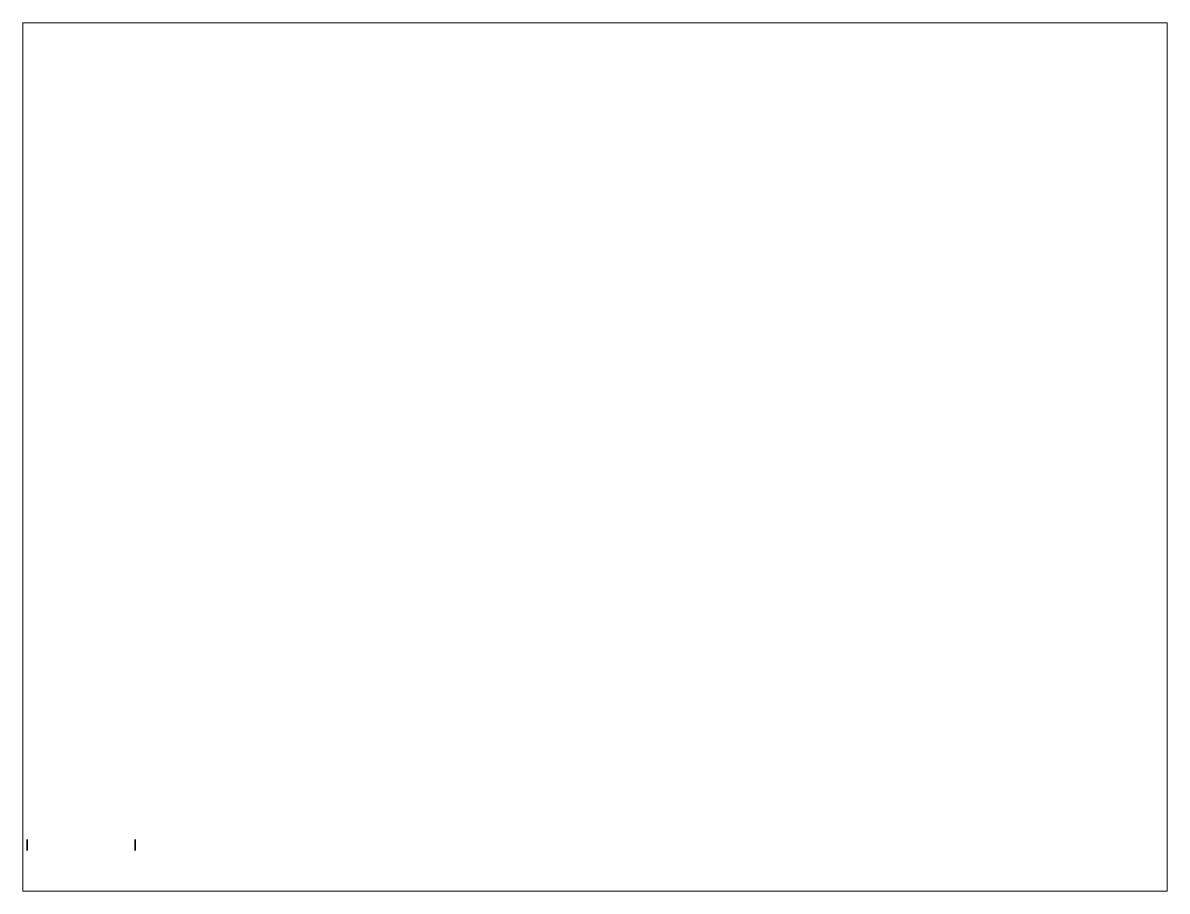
# Paper-space layout 'Layout1' of a CAD drawing. Header units: millimetres. Extents: x 26 to 231, y 20 to 176.
# The model-space entities are those that its viewports show. They can reach past a viewport. Long polylines and large blocks are cut down to what shows.
import ezdxf

# ---------------------------------------------------------------- set-up
doc = ezdxf.new("R2010")
doc.units = ezdxf.units.MM

msp = doc.modelspace()

# ---------------------------------------------------------------- linework, layer by layer
at = {"extrusion": (-1, 0, 0)}
msp.add_circle((-5, 5.5), 2, dxfattribs=at)
at = {"extrusion": (1, 0, 0)}
msp.add_circle((5, 5.5, 40), 2, dxfattribs=at)

psp = doc.layouts.get("Layout1")

# ---------------------------------------------------------------- viewports
at = {"layer": '0'}
psp.add_viewport(center=(128.5, 97.5), size=(205.6, 156), view_center_point=(210, 148.5), view_height=321.0493, dxfattribs=at)

doc.saveas('drawing.dxf')
